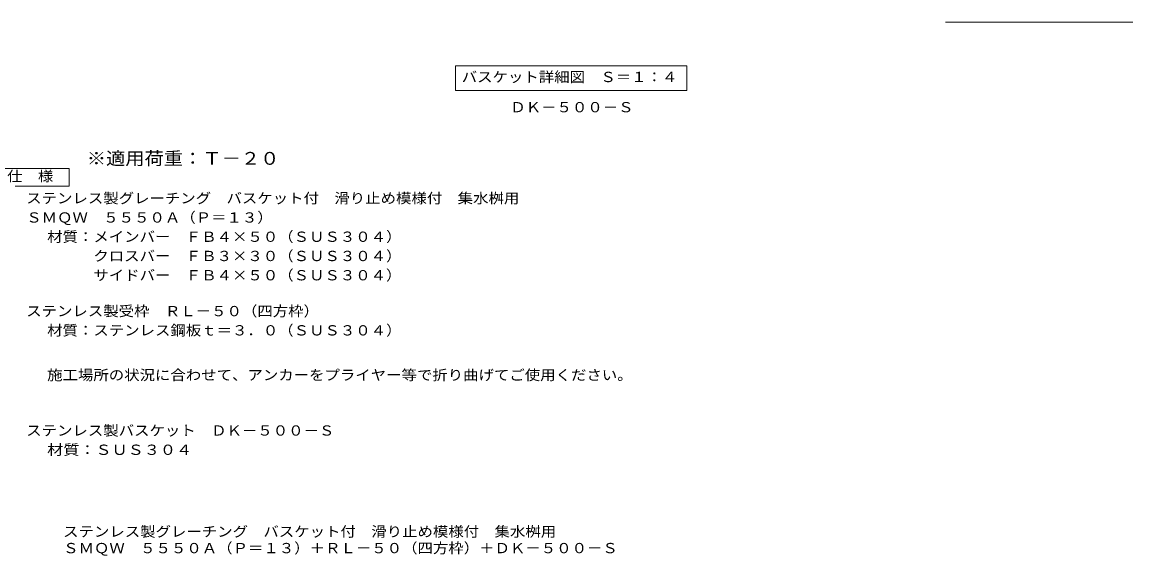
# Model space of a CAD drawing. Units: millimetres at full size, sheet at 1:4, with parts at other scales. Extents: x -912 to 1076, y -781 to 765.
# Drawn here: x -192 to 1076, y -781 to -171 of the extents above; entities that cross this region are included whole.
import ezdxf
from ezdxf.enums import TextEntityAlignment as Align

# ---------------------------------------------------------------- set-up
doc = ezdxf.new("R2010")
doc.units = ezdxf.units.MM
doc.header["$LTSCALE"] = 4
for name, color, linetype, lineweight in [('A-1_躯体', 2, 'Continuous', 9), ('A-5_文字', 7, 'Continuous', 9), ('D-4_その他', 7, 'Continuous', 9), ('D-5_文字', 7, 'Continuous', 9), ('F-5_F-5ﾚｲﾔ', 7, 'Continuous', 9), ('F-7_F-7ﾚｲﾔ', 2, 'Continuous', 9)]:
    doc.layers.add(name, color=color, linetype=linetype, lineweight=lineweight)
doc.styles.add('ＭＳ ゴシック', font='')
doc.styles.get('ＭＳ ゴシック').set_extended_font_data('MS Gothic')

msp = doc.modelspace()

# ---------------------------------------------------------------- linework, layer by layer
at = {"layer": 'A-5_文字'}
for p, q in [((302.393, -220.984), (566.793, -220.984)), ((302.393, -220.984), (302.393, -248.984)), ((566.793, -220.984), (566.793, -248.984)), ((302.393, -248.984), (566.793, -248.984))]:
    msp.add_line(p, q, dxfattribs=at)
at = {"layer": 'D-5_文字'}
msp.add_lwpolyline([(-228.713, -358.337), (-228.713, -338.337), (-138.713, -338.337), (-138.713, -358.337)], close=True, dxfattribs=at)
at = {"layer": 'F-7_F-7ﾚｲﾔ', "color": 7}
msp.add_line((862.104, -171.04), (1076.104, -171.04), dxfattribs=at)

# ---------------------------------------------------------------- texts
at = {"layer": 'A-1_躯体', "style": 'ＭＳ ゴシック', "width": 1.1}
msp.add_text('ＤＫ－５００－Ｓ', height=11.73, dxfattribs=at).set_placement((365.061, -277.493), align=Align.BOTTOM_LEFT)
at = {"layer": 'A-5_文字', "color": 2, "style": 'ＭＳ ゴシック', "width": 1.1}
msp.add_text('バスケット詳細図\u3000Ｓ＝１：４', height=11.73, dxfattribs=at).set_placement((309.593, -242.984), align=Align.BOTTOM_LEFT)
at = {"layer": 'D-4_その他', "color": 2, "style": 'ＭＳ ゴシック'}
for s, width, p in [('施工場所の状況に合わせて、アンカーをプライヤー等で折り曲げてご使用ください。', 1.1, (-163.992, -583.506)), ('ステンレス製バスケット\u3000ＤＫ－５００－Ｓ', 1.1, (-187.877, -646.891)), ('材質：ＳＵＳ３０４', 1.15, (-163.992, -668.891))]:
    msp.add_text(s, height=11.73, dxfattribs=dict(at, width=width)).set_placement(p, align=Align.BOTTOM_LEFT)
at = {"layer": 'D-5_文字', "color": 3, "style": 'ＭＳ ゴシック', "width": 1.1}
msp.add_text('※適用荷重：Ｔ－２０', height=14.66, dxfattribs=at).set_placement((-118.713, -338.337), align=Align.BOTTOM_LEFT)
at = {"layer": 'D-5_文字', "color": 2, "style": 'ＭＳ ゴシック', "width": 1.1}
for s, p in [('仕\u3000様', (-209.713, -356.337)), ('ステンレス製グレーチング\u3000バスケット付\u3000滑り止め模様付\u3000集水桝用', (-187.876, -381.506)), ('ＳＭＱＷ\u3000５５５０Ａ（Ｐ＝１３）', (-187.876, -403.506)), ('材質：メインバー\u3000ＦＢ４×５０（ＳＵＳ３０４）', (-163.992, -425.506)), ('\u3000\u3000\u3000クロスバー\u3000ＦＢ３×３０（ＳＵＳ３０４）', (-163.992, -447.506)), ('\u3000\u3000\u3000サイドバー\u3000ＦＢ４×５０（ＳＵＳ３０４）', (-163.992, -469.506)), ('ステンレス製受枠\u3000ＲＬ－５０（四方枠）', (-187.877, -510.465)), ('材質：ステンレス鋼板ｔ＝３．０（ＳＵＳ３０４）', (-163.992, -532.465))]:
    msp.add_text(s, height=11.73, dxfattribs=at).set_placement(p, align=Align.BOTTOM_LEFT)
at = {"layer": 'F-5_F-5ﾚｲﾔ', "color": 2, "style": 'ＭＳ ゴシック', "width": 1.1}
for s, p in [('ステンレス製グレーチング\u3000バスケット付\u3000滑り止め模様付\u3000集水桝用', (-145.731, -762.372)), ('ＳＭＱＷ\u3000５５５０Ａ（Ｐ＝１３）＋ＲＬ－５０（四方枠）＋ＤＫ－５００－Ｓ', (-145.731, -781.233))]:
    msp.add_text(s, height=11.73, dxfattribs=at).set_placement(p, align=Align.BOTTOM_LEFT)

doc.saveas('drawing.dxf')
